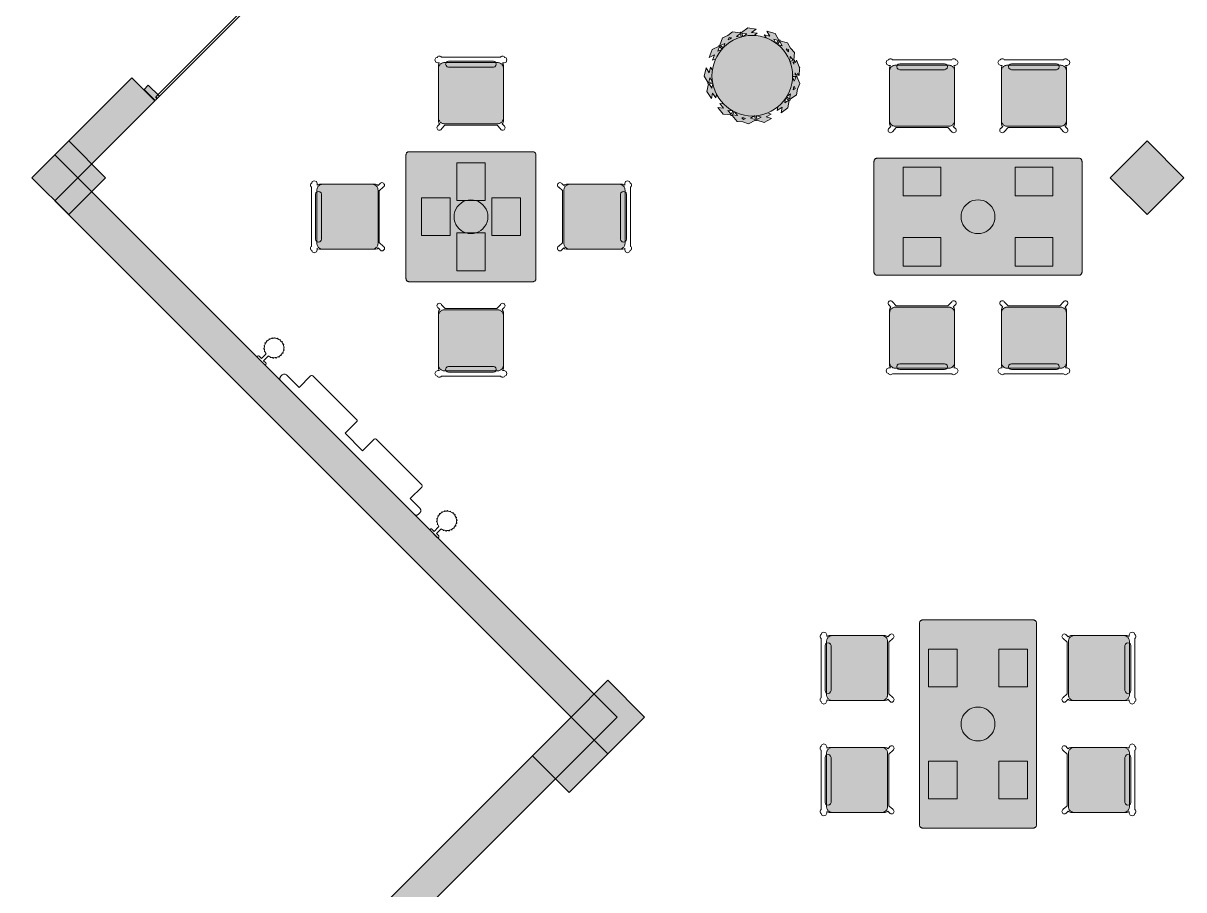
# Model space of a CAD drawing. Extents: x 2172.2 to 2210.6, y 415.3 to 458.1.
# Drawn here: x 2172.39 to 2181.32, y 444.04 to 450.7 of the extents above; entities that cross this region are included whole.
import ezdxf

# ---------------------------------------------------------------- set-up
doc = ezdxf.new("R2010")
doc.units = 0
for name, color, linetype, lineweight in [('AYAA_BR_CHAIRS', 7, 'CONTINUOUS', 18), ('AYAA_BR_COLUMNS', 8, 'CONTINUOUS', 30), ('AYAA_BR_FINE_DETAIL', 8, 'CONTINUOUS', 9), ('AYAA_BR_GLAZING', 4, 'CONTINUOUS', 13), ('AYAA_BR_PLANTS', 94, 'CONTINUOUS', 18), ('AYAA_BR_TABLES', 7, 'CONTINUOUS', 18), ('AYAA_BR_WALL_DECOR', 32, 'CONTINUOUS', 13), ('AYAA_BR_WALL_LIGHTS', 32, 'CONTINUOUS', 13), ('AYAA_BR_WALLS', 7, 'CONTINUOUS', 30)]:
    doc.layers.add(name, color=color, linetype=linetype, lineweight=lineweight)

# ---------------------------------------------------------------- blocks, each defined once
blk = doc.blocks.new('AYAA_BR_ARCHITECTURE')
at = {"layer": 'AYAA_BR_COLUMNS', "true_color": 0xc2b092}
for points in [[(-17.257515, 15.798936), (-16.974674, 15.516096), (-17.257515, 15.233257), (-17.540321, 15.51613)], [(-8.68074, 15.516096), (-8.96358, 15.233257), (-9.246388, 15.51613), (-8.96358, 15.798936)], [(-13.110547, 11.08629), (-13.393355, 11.369164), (-13.110547, 11.651969), (-12.827707, 11.369129)], [(-13.020992, 11.175842), (-13.407532, 10.789306), (-13.69034, 11.07218), (-13.393366, 11.369152), (-13.110547, 11.08629)]]:
    blk.add_hatch(color=256, dxfattribs=at).paths.add_polyline_path(points)
at = {"layer": 'AYAA_BR_WALLS', "true_color": 0xe4e1d8}
for points in [[(-17.186804, 15.516096), (-17.363581, 15.692873), (-16.771379, 16.285074), (-16.594603, 16.108297)], [(-16.678041, 16.194565), (-16.645514, 16.227093), (-16.560661, 16.142239), (-16.593187, 16.109713)], [(-17.430969, 6.977996), (-17.607746, 7.154773), (-13.39339, 11.369129), (-17.363581, 15.33932), (-17.186804, 15.516096), (-13.039837, 11.369129)]]:
    blk.add_hatch(color=256, dxfattribs=at).paths.add_polyline_path(points)
at = {"layer": 'AYAA_BR_COLUMNS', "linetype": 'CONTINUOUS', "lineweight": -2}
for points in [[(-17.257515, 15.798936), (-16.974674, 15.516096), (-17.257515, 15.233257), (-17.540321, 15.51613)], [(-8.68074, 15.516096), (-8.96358, 15.233257), (-9.246388, 15.51613), (-8.96358, 15.798936)], [(-13.110547, 11.08629), (-13.393355, 11.369164), (-13.110547, 11.651969), (-12.827707, 11.369129)], [(-13.020992, 11.175842), (-13.407532, 10.789306), (-13.69034, 11.07218), (-13.393366, 11.369152), (-13.110547, 11.08629)]]:
    blk.add_lwpolyline(points, close=True, dxfattribs=at)
at = {"layer": 'AYAA_BR_GLAZING', "linetype": 'CONTINUOUS', "lineweight": -2}
blk.add_lwpolyline([(-13.837099, 18.887014), (-13.826492, 18.876408), (-16.576925, 16.125977), (-16.58753, 16.136581)], close=True, dxfattribs=at)
at = {"layer": 'AYAA_BR_WALLS', "linetype": 'CONTINUOUS', "lineweight": -2}
for points in [[(-17.186804, 15.516096), (-17.363581, 15.692873), (-16.771379, 16.285074), (-16.594603, 16.108297)], [(-16.678041, 16.194565), (-16.645514, 16.227093), (-16.560661, 16.142239), (-16.593187, 16.109713)], [(-17.430969, 6.977996), (-17.607746, 7.154773), (-13.39339, 11.369129), (-17.363581, 15.33932), (-17.186804, 15.516096), (-13.039837, 11.369129)]]:
    blk.add_lwpolyline(points, close=True, dxfattribs=at)
blk = doc.blocks.new('AYAA_BR_TABLE_SQUARE')
at = {"true_color": 0xefe8d6}
blk.add_hatch(color=256, dxfattribs=at).paths.add_polyline_path([(-0.5, -0.475), (-0.5, 0.475), (-0.499786, 0.478263), (-0.499148, 0.48147), (-0.498097, 0.484567), (-0.496651, 0.4875), (-0.494834, 0.490219), (-0.492678, 0.492678), (-0.490219, 0.494834), (-0.4875, 0.496651), (-0.484567, 0.498097), (-0.48147, 0.499148), (-0.478263, 0.499786), (-0.475, 0.5), (0.475, 0.5), (0.478263, 0.499786), (0.48147, 0.499148), (0.484567, 0.498097), (0.4875, 0.496651), (0.490219, 0.494834), (0.492678, 0.492678), (0.494834, 0.490219), (0.496651, 0.4875), (0.498097, 0.484567), (0.499148, 0.48147), (0.499786, 0.478263), (0.5, 0.475), (0.5, -0.475), (0.499786, -0.478263), (0.499148, -0.48147), (0.498097, -0.484567), (0.496651, -0.4875), (0.494834, -0.490219), (0.492678, -0.492678), (0.490219, -0.494834), (0.4875, -0.496651), (0.484567, -0.498097), (0.48147, -0.499148), (0.478263, -0.499786), (0.475, -0.5), (-0.475, -0.5), (-0.478263, -0.499786), (-0.48147, -0.499148), (-0.484567, -0.498097), (-0.4875, -0.496651), (-0.490219, -0.494834), (-0.492678, -0.492678), (-0.494834, -0.490219), (-0.496651, -0.4875), (-0.498097, -0.484567), (-0.499148, -0.48147), (-0.499786, -0.478263)])
at = {"color": 0, "linetype": 'CONTINUOUS', "lineweight": -2}
blk.add_lwpolyline([(-0.5, -0.475), (-0.5, 0.475), (-0.499786, 0.478263), (-0.499148, 0.48147), (-0.498097, 0.484567), (-0.496651, 0.4875), (-0.494834, 0.490219), (-0.492678, 0.492678), (-0.490219, 0.494834), (-0.4875, 0.496651), (-0.484567, 0.498097), (-0.48147, 0.499148), (-0.478263, 0.499786), (-0.475, 0.5), (0.475, 0.5), (0.478263, 0.499786), (0.48147, 0.499148), (0.484567, 0.498097), (0.4875, 0.496651), (0.490219, 0.494834), (0.492678, 0.492678), (0.494834, 0.490219), (0.496651, 0.4875), (0.498097, 0.484567), (0.499148, 0.48147), (0.499786, 0.478263), (0.5, 0.475), (0.5, -0.475), (0.499786, -0.478263), (0.499148, -0.48147), (0.498097, -0.484567), (0.496651, -0.4875), (0.494834, -0.490219), (0.492678, -0.492678), (0.490219, -0.494834), (0.4875, -0.496651), (0.484567, -0.498097), (0.48147, -0.499148), (0.478263, -0.499786), (0.475, -0.5), (-0.475, -0.5), (-0.478263, -0.499786), (-0.48147, -0.499148), (-0.484567, -0.498097), (-0.4875, -0.496651), (-0.490219, -0.494834), (-0.492678, -0.492678), (-0.494834, -0.490219), (-0.496651, -0.4875), (-0.498097, -0.484567), (-0.499148, -0.48147), (-0.499786, -0.478263)], close=True, dxfattribs=at)
at = {"layer": 'AYAA_BR_FINE_DETAIL', "linetype": 'CONTINUOUS', "lineweight": -2}
for points in [[(-0.144733, 0.378999), (-0.143999, 0.379733), (-0.143, 0.38), (0.143, 0.38), (0.143999, 0.379733), (0.144733, 0.378999), (0.145, 0.378), (0.145, 0.162), (0.144733, 0.161001), (0.143999, 0.160267), (0.143, 0.16), (-0.143, 0.16), (-0.143999, 0.160267), (-0.144733, 0.161001), (-0.145, 0.162), (-0.145, 0.378)], [(-0.127, 0.11), (-0.126001, 0.109733), (-0.125267, 0.108999), (-0.125, 0.108), (-0.125, -0.108), (-0.125267, -0.108999), (-0.126001, -0.109733), (-0.127, -0.11), (-0.413, -0.11), (-0.413999, -0.109733), (-0.414733, -0.108999), (-0.415, -0.108), (-0.415, 0.108), (-0.414733, 0.108999), (-0.413999, 0.109733), (-0.413, 0.11)], [(-0.123637, 0.040172), (-0.115831, 0.059019), (-0.105172, 0.076412), (-0.091924, 0.091924), (-0.076412, 0.105172), (-0.059019, 0.115831), (-0.040172, 0.123637), (-0.020336, 0.128399), (0, 0.13), (0.020336, 0.128399), (0.040172, 0.123637), (0.059019, 0.115831), (0.076412, 0.105172), (0.091924, 0.091924), (0.105172, 0.076412), (0.115831, 0.059019), (0.123637, 0.040172), (0.128399, 0.020336), (0.13, 0), (0.128399, -0.020336), (0.123637, -0.040172), (0.115831, -0.059019), (0.105172, -0.076412), (0.091924, -0.091924), (0.076412, -0.105172), (0.059019, -0.115831), (0.040172, -0.123637), (0.020336, -0.128399), (0, -0.13), (-0.020336, -0.128399), (-0.040172, -0.123637), (-0.059019, -0.115831), (-0.076412, -0.105172), (-0.091924, -0.091924), (-0.105172, -0.076412), (-0.115831, -0.059019), (-0.123637, -0.040172), (-0.128399, -0.020336), (-0.13, 0), (-0.128399, 0.020336)], [(0.127, 0.11), (0.413, 0.11), (0.413999, 0.109733), (0.414733, 0.108999), (0.415, 0.108), (0.415, -0.108), (0.414733, -0.108999), (0.413999, -0.109733), (0.413, -0.11), (0.127, -0.11), (0.126001, -0.109733), (0.125267, -0.108999), (0.125, -0.108), (0.125, 0.108), (0.125267, 0.108999), (0.126001, 0.109733)], [(-0.143999, -0.160267), (-0.143, -0.16), (0.143, -0.16), (0.143999, -0.160267), (0.144733, -0.161001), (0.145, -0.162), (0.145, -0.378), (0.144733, -0.378999), (0.143999, -0.379733), (0.143, -0.38), (-0.143, -0.38), (-0.143999, -0.379733), (-0.144733, -0.378999), (-0.145, -0.378), (-0.145, -0.162), (-0.144733, -0.161001)]]:
    blk.add_lwpolyline(points, close=True, dxfattribs=at)
blk = doc.blocks.new('AYAA_BR_CHAIR_OLIVE')
at = {"true_color": 0xd7dec3}
blk.add_hatch(color=256, dxfattribs=at).paths.add_polyline_path([(-0.247475, -0.204863), (-0.248872, -0.200013), (-0.249717, -0.195038), (-0.25, -0.19), (-0.25, 0.19), (-0.249717, 0.195038), (-0.248872, 0.200013), (-0.247475, 0.204863), (-0.245544, 0.209525), (-0.243103, 0.213941), (-0.240182, 0.218057), (-0.23682, 0.22182), (-0.233057, 0.225182), (-0.228941, 0.228103), (-0.224525, 0.230544), (-0.219863, 0.232475), (-0.215013, 0.233872), (-0.210038, 0.234717), (-0.205, 0.235), (0.205, 0.235), (0.210038, 0.234717), (0.215013, 0.233872), (0.219863, 0.232475), (0.224525, 0.230544), (0.228941, 0.228103), (0.233057, 0.225182), (0.23682, 0.22182), (0.240182, 0.218057), (0.243103, 0.213941), (0.245544, 0.209525), (0.247475, 0.204863), (0.248872, 0.200013), (0.249717, 0.195038), (0.25, 0.19), (0.25, -0.19), (0.249717, -0.195038), (0.248872, -0.200013), (0.247475, -0.204863), (0.245544, -0.209525), (0.243103, -0.213941), (0.240182, -0.218057), (0.23682, -0.22182), (0.233057, -0.225182), (0.228941, -0.228103), (0.224525, -0.230544), (0.219863, -0.232475), (0.215013, -0.233872), (0.210038, -0.234717), (0.205, -0.235), (-0.205, -0.235), (-0.210038, -0.234717), (-0.215013, -0.233872), (-0.219863, -0.232475), (-0.224525, -0.230544), (-0.228941, -0.228103), (-0.233057, -0.225182), (-0.23682, -0.22182), (-0.240182, -0.218057), (-0.243103, -0.213941), (-0.245544, -0.209525)])
at = {"color": 0, "linetype": 'CONTINUOUS', "lineweight": -2}
for points in [[(-0.255, -0.233), (-0.242972, -0.233), (-0.245992, -0.22998), (-0.25, -0.215), (-0.25, 0.215), (-0.245992, 0.22998), (-0.240149, 0.235823), (-0.252556, 0.249383), (-0.254118, 0.250179), (-0.258321, 0.254382), (-0.26102, 0.259679), (-0.26195, 0.26555), (-0.26102, 0.271421), (-0.258321, 0.276718), (-0.254118, 0.280921), (-0.248821, 0.28362), (-0.24295, 0.28455), (-0.237079, 0.28362), (-0.231782, 0.280921), (-0.227579, 0.276718), (-0.22608, 0.273776), (-0.20172, 0.24715), (-0.200943, 0.245), (0.200943, 0.245), (0.20172, 0.24715), (0.22608, 0.273776), (0.227579, 0.276718), (0.231782, 0.280921), (0.237079, 0.28362), (0.24295, 0.28455), (0.248821, 0.28362), (0.254118, 0.280921), (0.258321, 0.276718), (0.26102, 0.271421), (0.26195, 0.26555), (0.26102, 0.259679), (0.258321, 0.254382), (0.254118, 0.250179), (0.252556, 0.249383), (0.240149, 0.235823), (0.245992, 0.22998), (0.25, 0.215), (0.25, -0.215), (0.245992, -0.22998), (0.242972, -0.233), (0.255, -0.233), (0.270556, -0.239444), (0.277, -0.255), (0.270556, -0.270556), (0.259027, -0.275332), (0.258321, -0.276718), (0.254118, -0.280921), (0.248821, -0.28362), (0.24295, -0.28455), (0.237079, -0.28362), (0.231782, -0.280921), (0.227861, -0.277), (-0.227861, -0.277), (-0.231782, -0.280921), (-0.237079, -0.28362), (-0.24295, -0.28455), (-0.248821, -0.28362), (-0.254118, -0.280921), (-0.258321, -0.276718), (-0.259027, -0.275332), (-0.270556, -0.270556), (-0.277, -0.255), (-0.270556, -0.239444)], [(-0.247475, -0.204863), (-0.248872, -0.200013), (-0.249717, -0.195038), (-0.25, -0.19), (-0.25, 0.19), (-0.249717, 0.195038), (-0.248872, 0.200013), (-0.247475, 0.204863), (-0.245544, 0.209525), (-0.243103, 0.213941), (-0.240182, 0.218057), (-0.23682, 0.22182), (-0.233057, 0.225182), (-0.228941, 0.228103), (-0.224525, 0.230544), (-0.219863, 0.232475), (-0.215013, 0.233872), (-0.210038, 0.234717), (-0.205, 0.235), (0.205, 0.235), (0.210038, 0.234717), (0.215013, 0.233872), (0.219863, 0.232475), (0.224525, 0.230544), (0.228941, 0.228103), (0.233057, 0.225182), (0.23682, 0.22182), (0.240182, 0.218057), (0.243103, 0.213941), (0.245544, 0.209525), (0.247475, 0.204863), (0.248872, 0.200013), (0.249717, 0.195038), (0.25, 0.19), (0.25, -0.19), (0.249717, -0.195038), (0.248872, -0.200013), (0.247475, -0.204863), (0.245544, -0.209525), (0.243103, -0.213941), (0.240182, -0.218057), (0.23682, -0.22182), (0.233057, -0.225182), (0.228941, -0.228103), (0.224525, -0.230544), (0.219863, -0.232475), (0.215013, -0.233872), (0.210038, -0.234717), (0.205, -0.235), (-0.205, -0.235), (-0.210038, -0.234717), (-0.215013, -0.233872), (-0.219863, -0.232475), (-0.224525, -0.230544), (-0.228941, -0.228103), (-0.233057, -0.225182), (-0.23682, -0.22182), (-0.240182, -0.218057), (-0.243103, -0.213941), (-0.245544, -0.209525)], [(-0.183735, -0.203506), (-0.1725, -0.2005), (0.1725, -0.2005), (0.183735, -0.203506), (0.191994, -0.211765), (0.195, -0.223), (0.191994, -0.234235), (0.183735, -0.242494), (0.1725, -0.2455), (-0.1725, -0.2455), (-0.183735, -0.242494), (-0.191994, -0.234235), (-0.195, -0.223), (-0.191994, -0.211765)]]:
    blk.add_lwpolyline(points, close=True, dxfattribs=at)
blk = doc.blocks.new('AYAA_BR_TABLE_FOUR_RECT')
at = {"true_color": 0xefe8d6}
blk.add_hatch(color=256, dxfattribs=at).paths.add_polyline_path([(-0.794834, -0.440219), (-0.796651, -0.4375), (-0.798097, -0.434567), (-0.799148, -0.43147), (-0.799786, -0.428263), (-0.8, -0.425), (-0.8, 0.425), (-0.799786, 0.428263), (-0.799148, 0.43147), (-0.798097, 0.434567), (-0.796651, 0.4375), (-0.794834, 0.440219), (-0.792678, 0.442678), (-0.790219, 0.444834), (-0.7875, 0.446651), (-0.784567, 0.448097), (-0.78147, 0.449148), (-0.778263, 0.449786), (-0.775, 0.45), (0.775, 0.45), (0.778263, 0.449786), (0.78147, 0.449148), (0.784567, 0.448097), (0.7875, 0.446651), (0.790219, 0.444834), (0.792678, 0.442678), (0.794834, 0.440219), (0.796651, 0.4375), (0.798097, 0.434567), (0.799148, 0.43147), (0.799786, 0.428263), (0.8, 0.425), (0.8, -0.425), (0.799786, -0.428263), (0.799148, -0.43147), (0.798097, -0.434567), (0.796651, -0.4375), (0.794834, -0.440219), (0.792678, -0.442678), (0.790219, -0.444834), (0.7875, -0.446651), (0.784567, -0.448097), (0.78147, -0.449148), (0.778263, -0.449786), (0.775, -0.45), (-0.775, -0.45), (-0.778263, -0.449786), (-0.78147, -0.449148), (-0.784567, -0.448097), (-0.7875, -0.446651), (-0.790219, -0.444834), (-0.792678, -0.442678)])
at = {"color": 0, "linetype": 'CONTINUOUS', "lineweight": -2}
blk.add_lwpolyline([(-0.8, -0.425), (-0.8, 0.425), (-0.799786, 0.428263), (-0.799148, 0.43147), (-0.798097, 0.434567), (-0.796651, 0.4375), (-0.794834, 0.440219), (-0.792678, 0.442678), (-0.790219, 0.444834), (-0.7875, 0.446651), (-0.784567, 0.448097), (-0.78147, 0.449148), (-0.778263, 0.449786), (-0.775, 0.45), (0.775, 0.45), (0.778263, 0.449786), (0.78147, 0.449148), (0.784567, 0.448097), (0.7875, 0.446651), (0.790219, 0.444834), (0.792678, 0.442678), (0.794834, 0.440219), (0.796651, 0.4375), (0.798097, 0.434567), (0.799148, 0.43147), (0.799786, 0.428263), (0.8, 0.425), (0.8, -0.425), (0.799786, -0.428263), (0.799148, -0.43147), (0.798097, -0.434567), (0.796651, -0.4375), (0.794834, -0.440219), (0.792678, -0.442678), (0.790219, -0.444834), (0.7875, -0.446651), (0.784567, -0.448097), (0.78147, -0.449148), (0.778263, -0.449786), (0.775, -0.45), (-0.775, -0.45), (-0.778263, -0.449786), (-0.78147, -0.449148), (-0.784567, -0.448097), (-0.7875, -0.446651), (-0.790219, -0.444834), (-0.792678, -0.442678), (-0.794834, -0.440219), (-0.796651, -0.4375), (-0.798097, -0.434567), (-0.799148, -0.43147), (-0.799786, -0.428263)], close=True, dxfattribs=at)
at = {"layer": 'AYAA_BR_FINE_DETAIL', "linetype": 'CONTINUOUS', "lineweight": -2}
for points in [[(-0.575, 0.378), (-0.574733, 0.378999), (-0.573999, 0.379733), (-0.573, 0.38), (-0.287, 0.38), (-0.286001, 0.379733), (-0.285267, 0.378999), (-0.285, 0.378), (-0.285, 0.162), (-0.285267, 0.161001), (-0.286001, 0.160267), (-0.287, 0.16), (-0.573, 0.16), (-0.573999, 0.160267), (-0.574733, 0.161001), (-0.575, 0.162)], [(0.285267, 0.378999), (0.286001, 0.379733), (0.287, 0.38), (0.573, 0.38), (0.573999, 0.379733), (0.574733, 0.378999), (0.575, 0.378), (0.575, 0.162), (0.574733, 0.161001), (0.573999, 0.160267), (0.573, 0.16), (0.287, 0.16), (0.286001, 0.160267), (0.285267, 0.161001), (0.285, 0.162), (0.285, 0.378)], [(-0.123637, 0.040172), (-0.115831, 0.059019), (-0.105172, 0.076412), (-0.091924, 0.091924), (-0.076412, 0.105172), (-0.059019, 0.115831), (-0.040172, 0.123637), (-0.020336, 0.128399), (0, 0.13), (0.020336, 0.128399), (0.040172, 0.123637), (0.059019, 0.115831), (0.076412, 0.105172), (0.091924, 0.091924), (0.105172, 0.076412), (0.115831, 0.059019), (0.123637, 0.040172), (0.128399, 0.020336), (0.13, 0), (0.128399, -0.020336), (0.123637, -0.040172), (0.115831, -0.059019), (0.105172, -0.076412), (0.091924, -0.091924), (0.076412, -0.105172), (0.059019, -0.115831), (0.040172, -0.123637), (0.020336, -0.128399), (0, -0.13), (-0.020336, -0.128399), (-0.040172, -0.123637), (-0.059019, -0.115831), (-0.076412, -0.105172), (-0.091924, -0.091924), (-0.105172, -0.076412), (-0.115831, -0.059019), (-0.123637, -0.040172), (-0.128399, -0.020336), (-0.13, 0), (-0.128399, 0.020336)], [(-0.573, -0.16), (-0.287, -0.16), (-0.286001, -0.160267), (-0.285267, -0.161001), (-0.285, -0.162), (-0.285, -0.378), (-0.285267, -0.378999), (-0.286001, -0.379733), (-0.287, -0.38), (-0.573, -0.38), (-0.573999, -0.379733), (-0.574733, -0.378999), (-0.575, -0.378), (-0.575, -0.162), (-0.574733, -0.161001), (-0.573999, -0.160267)], [(0.287, -0.16), (0.573, -0.16), (0.573999, -0.160267), (0.574733, -0.161001), (0.575, -0.162), (0.575, -0.378), (0.574733, -0.378999), (0.573999, -0.379733), (0.573, -0.38), (0.287, -0.38), (0.286001, -0.379733), (0.285267, -0.378999), (0.285, -0.378), (0.285, -0.162), (0.285267, -0.161001), (0.286001, -0.160267)]]:
    blk.add_lwpolyline(points, close=True, dxfattribs=at)
blk = doc.blocks.new('AYAA_BR_CHAIR_IVORY')
at = {"true_color": 0xeee6d3}
blk.add_hatch(color=256, dxfattribs=at).paths.add_polyline_path([(-0.247475, -0.204863), (-0.248872, -0.200013), (-0.249717, -0.195038), (-0.25, -0.19), (-0.25, 0.19), (-0.249717, 0.195038), (-0.248872, 0.200013), (-0.247475, 0.204863), (-0.245544, 0.209525), (-0.243103, 0.213941), (-0.240182, 0.218057), (-0.23682, 0.22182), (-0.233057, 0.225182), (-0.228941, 0.228103), (-0.224525, 0.230544), (-0.219863, 0.232475), (-0.215013, 0.233872), (-0.210038, 0.234717), (-0.205, 0.235), (0.205, 0.235), (0.210038, 0.234717), (0.215013, 0.233872), (0.219863, 0.232475), (0.224525, 0.230544), (0.228941, 0.228103), (0.233057, 0.225182), (0.23682, 0.22182), (0.240182, 0.218057), (0.243103, 0.213941), (0.245544, 0.209525), (0.247475, 0.204863), (0.248872, 0.200013), (0.249717, 0.195038), (0.25, 0.19), (0.25, -0.19), (0.249717, -0.195038), (0.248872, -0.200013), (0.247475, -0.204863), (0.245544, -0.209525), (0.243103, -0.213941), (0.240182, -0.218057), (0.23682, -0.22182), (0.233057, -0.225182), (0.228941, -0.228103), (0.224525, -0.230544), (0.219863, -0.232475), (0.215013, -0.233872), (0.210038, -0.234717), (0.205, -0.235), (-0.205, -0.235), (-0.210038, -0.234717), (-0.215013, -0.233872), (-0.219863, -0.232475), (-0.224525, -0.230544), (-0.228941, -0.228103), (-0.233057, -0.225182), (-0.23682, -0.22182), (-0.240182, -0.218057), (-0.243103, -0.213941), (-0.245544, -0.209525)])
at = {"color": 0, "linetype": 'CONTINUOUS', "lineweight": -2}
for points in [[(-0.255, -0.233), (-0.242972, -0.233), (-0.245992, -0.22998), (-0.25, -0.215), (-0.25, 0.215), (-0.245992, 0.22998), (-0.240149, 0.235823), (-0.252556, 0.249383), (-0.254118, 0.250179), (-0.258321, 0.254382), (-0.26102, 0.259679), (-0.26195, 0.26555), (-0.26102, 0.271421), (-0.258321, 0.276718), (-0.254118, 0.280921), (-0.248821, 0.28362), (-0.24295, 0.28455), (-0.237079, 0.28362), (-0.231782, 0.280921), (-0.227579, 0.276718), (-0.22608, 0.273776), (-0.20172, 0.24715), (-0.200943, 0.245), (0.200943, 0.245), (0.20172, 0.24715), (0.22608, 0.273776), (0.227579, 0.276718), (0.231782, 0.280921), (0.237079, 0.28362), (0.24295, 0.28455), (0.248821, 0.28362), (0.254118, 0.280921), (0.258321, 0.276718), (0.26102, 0.271421), (0.26195, 0.26555), (0.26102, 0.259679), (0.258321, 0.254382), (0.254118, 0.250179), (0.252556, 0.249383), (0.240149, 0.235823), (0.245992, 0.22998), (0.25, 0.215), (0.25, -0.215), (0.245992, -0.22998), (0.242972, -0.233), (0.255, -0.233), (0.270556, -0.239444), (0.277, -0.255), (0.270556, -0.270556), (0.259027, -0.275332), (0.258321, -0.276718), (0.254118, -0.280921), (0.248821, -0.28362), (0.24295, -0.28455), (0.237079, -0.28362), (0.231782, -0.280921), (0.227861, -0.277), (-0.227861, -0.277), (-0.231782, -0.280921), (-0.237079, -0.28362), (-0.24295, -0.28455), (-0.248821, -0.28362), (-0.254118, -0.280921), (-0.258321, -0.276718), (-0.259027, -0.275332), (-0.270556, -0.270556), (-0.277, -0.255), (-0.270556, -0.239444)], [(-0.247475, -0.204863), (-0.248872, -0.200013), (-0.249717, -0.195038), (-0.25, -0.19), (-0.25, 0.19), (-0.249717, 0.195038), (-0.248872, 0.200013), (-0.247475, 0.204863), (-0.245544, 0.209525), (-0.243103, 0.213941), (-0.240182, 0.218057), (-0.23682, 0.22182), (-0.233057, 0.225182), (-0.228941, 0.228103), (-0.224525, 0.230544), (-0.219863, 0.232475), (-0.215013, 0.233872), (-0.210038, 0.234717), (-0.205, 0.235), (0.205, 0.235), (0.210038, 0.234717), (0.215013, 0.233872), (0.219863, 0.232475), (0.224525, 0.230544), (0.228941, 0.228103), (0.233057, 0.225182), (0.23682, 0.22182), (0.240182, 0.218057), (0.243103, 0.213941), (0.245544, 0.209525), (0.247475, 0.204863), (0.248872, 0.200013), (0.249717, 0.195038), (0.25, 0.19), (0.25, -0.19), (0.249717, -0.195038), (0.248872, -0.200013), (0.247475, -0.204863), (0.245544, -0.209525), (0.243103, -0.213941), (0.240182, -0.218057), (0.23682, -0.22182), (0.233057, -0.225182), (0.228941, -0.228103), (0.224525, -0.230544), (0.219863, -0.232475), (0.215013, -0.233872), (0.210038, -0.234717), (0.205, -0.235), (-0.205, -0.235), (-0.210038, -0.234717), (-0.215013, -0.233872), (-0.219863, -0.232475), (-0.224525, -0.230544), (-0.228941, -0.228103), (-0.233057, -0.225182), (-0.23682, -0.22182), (-0.240182, -0.218057), (-0.243103, -0.213941), (-0.245544, -0.209525)], [(-0.183735, -0.203506), (-0.1725, -0.2005), (0.1725, -0.2005), (0.183735, -0.203506), (0.191994, -0.211765), (0.195, -0.223), (0.191994, -0.234235), (0.183735, -0.242494), (0.1725, -0.2455), (-0.1725, -0.2455), (-0.183735, -0.242494), (-0.191994, -0.234235), (-0.195, -0.223), (-0.191994, -0.211765)]]:
    blk.add_lwpolyline(points, close=True, dxfattribs=at)
blk = doc.blocks.new('AYAA_BR_PLANTER')
at = {"true_color": 0xccdab5}
h = blk.add_hatch(color=256, dxfattribs=at)
h.paths.add_polyline_path([(-0.314582, -0.176177), (-0.34944, -0.121314), (-0.336246, -0.063287), (-0.338237, -0.062792), (-0.340588, -0.058893), (-0.339683, -0.054431), (-0.337973, -0.053296), (-0.369886, -0.003068), (-0.355475, 0.060314), (-0.331772, 0.023007), (-0.321972, 0.066107), (-0.30676, 0.042164), (-0.304043, 0.060478), (-0.296652, 0.089988), (-0.286403, 0.118632), (-0.280823, 0.13043), (-0.30658, 0.118511), (-0.291515, 0.160064), (-0.331628, 0.141502), (-0.309474, 0.20261), (-0.255468, 0.227602), (-0.256292, 0.22948), (-0.254641, 0.233723), (-0.250554, 0.235732), (-0.248612, 0.235071), (-0.22833, 0.291016), (-0.18698, 0.310151), (-0.150749, 0.337787), (-0.091788, 0.329601), (-0.091462, 0.331547), (-0.087769, 0.334189), (-0.083255, 0.333702), (-0.082014, 0.332167), (-0.034685, 0.368269), (0.029698, 0.35933), (-0.005446, 0.332524), (0.038334, 0.326445), (0.015759, 0.309226), (0.030385, 0.308507), (0.060478, 0.304043), (0.089988, 0.296652), (0.105943, 0.290943), (0.091863, 0.31559), (0.134551, 0.304134), (0.112627, 0.342513), (0.175406, 0.325665), (0.204933, 0.273978), (0.206673, 0.274908), (0.21102, 0.273598), (0.213392, 0.269726), (0.212934, 0.267806), (0.270427, 0.252378), (0.293029, 0.212813), (0.32366, 0.17908), (0.320546, 0.119665), (0.322646, 0.119524), (0.325649, 0.11609), (0.325495, 0.111531), (0.323958, 0.110094), (0.332125, 0.1011), (0.34, 0.12), (0.361231, 0.069046), (0.363954, 0.066047), (0.363789, 0.062905), (0.365, 0.06), (0.363441, 0.056259), (0.360553, 0.001136), (0.346789, 0.016294), (0.342105, 0.005053), (0.343905, 0.004243), (0.345522, 0), (0.343905, -0.004243), (0.342105, -0.005053), (0.365, -0.06), (0.347475, -0.102059), (0.339471, -0.146917), (0.290523, -0.180738), (0.291693, -0.182487), (0.290809, -0.186962), (0.287104, -0.189624), (0.285028, -0.189285), (0.274576, -0.247856), (0.2211, -0.284806), (0.228864, -0.241294), (0.192501, -0.26642), (0.1974, -0.238964), (0.196662, -0.239633), (0.172227, -0.257756), (0.146133, -0.273396), (0.119186, -0.286141), (0.145726, -0.294619), (0.106529, -0.315045), (0.148633, -0.328494), (0.09099, -0.358533), (0.034315, -0.34043), (0.033645, -0.342424), (0.029562, -0.344457), (0.025191, -0.34315), (0.024191, -0.341299), (-0.02857, -0.368794), (-0.071975, -0.354929), (-0.117352, -0.35079), (-0.155242, -0.304904), (-0.15685, -0.306178), (-0.161374, -0.305659), (-0.164354, -0.302216), (-0.164209, -0.30017), (-0.223471, -0.294764), (-0.264858, -0.244643), (-0.220841, -0.248658), (-0.248984, -0.214576), (-0.22109, -0.217121), (-0.239633, -0.196662), (-0.257756, -0.172227), (-0.273396, -0.146133), (-0.274861, -0.143036), (-0.281079, -0.170384), (-0.304783, -0.133077)])
h.paths.add_polyline_path([(0.32938, 0.006), (0.3375, 0.006), (0.330287, 0.023311)], flags=0)
h.paths.add_polyline_path([(0.32464, -0.006), (0.309705, -0.006), (0.309578, -0.008587), (0.323, -0.0408), (0.3375, -0.006), (0.328751, -0.006), (0.328527, -0.010281)], flags=0)
h.paths.add_polyline_path([(0.33044, -0.097057), (0.323, -0.0792), (0.317182, -0.093164), (0.314525, -0.108055)], flags=0)
h.paths.add_polyline_path([(0.319918, 0.107677), (0.31227, 0.104951), (0.318937, 0.088952)], flags=0)
h.paths.add_polyline_path([(0.307649, 0.116043), (0.315889, 0.11898), (0.290546, 0.146891), (0.288725, 0.112142), (0.289628, 0.109619), (0.303776, 0.114662), (0.306, 0.12)], flags=0)
h.paths.add_polyline_path([(0.309578, 0.008587), (0.309705, 0.006), (0.313744, 0.006), (0.310149, 0.009959)], flags=0)
h.paths.add_polyline_path([(0.295485, 0.094765), (0.297542, 0.099701), (0.293671, 0.098321), (0.29459, 0.095751)], flags=0)
h.paths.add_polyline_path([(0.264914, -0.160285), (0.263661, -0.162376), (0.287137, -0.177468), (0.293759, -0.140353)], flags=0)
h.paths.add_polyline_path([(0.249631, -0.208993), (0.280647, -0.187562), (0.257445, -0.172646), (0.255695, -0.175005)], flags=0)
h.paths.add_polyline_path([(0.267482, 0.194261), (0.277651, 0.183062), (0.278664, 0.20238), (0.259979, 0.207395)], flags=0)
h.paths.add_polyline_path([(0.229573, 0.230846), (0.210872, 0.263581), (0.193952, 0.241643), (0.196566, 0.239704)], flags=0)
h.paths.add_polyline_path([(0.18234, 0.250255), (0.184312, 0.248793), (0.20137, 0.27091), (0.164959, 0.280681)], flags=0)
h.paths.add_polyline_path([(0.06827, -0.318328), (0.035259, -0.307784), (0.032472, -0.308197), (0.034836, -0.335751)], flags=0)
h.paths.add_polyline_path([(-0.013033, -0.325306), (0.02288, -0.336777), (0.020496, -0.308993), (0.018039, -0.309114)], flags=0)
h.paths.add_polyline_path([(-0.072835, 0.300948), (-0.070392, 0.30156), (-0.042586, 0.322769), (-0.079928, 0.327954)], flags=0)
h.paths.add_polyline_path([(-0.0657, -0.323987), (-0.080764, -0.322613), (-0.068447, -0.33753), (-0.051291, -0.328589)], flags=0)
h.paths.add_polyline_path([(-0.091535, 0.324905), (-0.12151, 0.302042), (-0.087386, 0.297304), (-0.084477, 0.298032)], flags=0)
h.paths.add_polyline_path([(-0.139269, -0.276642), (-0.152266, -0.301259), (-0.114722, -0.304684), (-0.136985, -0.277723)], flags=0)
h.paths.add_polyline_path([(-0.152218, -0.269749), (-0.186882, -0.266587), (-0.162878, -0.295657), (-0.149925, -0.271123)], flags=0)
h.paths.add_polyline_path([(-0.170679, 0.283112), (-0.15865, 0.292287), (-0.177811, 0.294948), (-0.184405, 0.276761)], flags=0)
h.paths.add_polyline_path([(-0.244585, 0.232638), (-0.224083, 0.213819), (-0.222168, 0.215932), (-0.210371, 0.24847)], flags=0)
h.paths.add_polyline_path([(-0.232141, 0.204928), (-0.252699, 0.223798), (-0.265549, 0.188355), (-0.23388, 0.20301)], flags=0)
h.paths.add_polyline_path([(-0.303717, -0.061779), (-0.304043, -0.060478), (-0.304306, -0.058708), (-0.331542, -0.063418), (-0.311325, -0.095238)], flags=0)
h.paths.add_polyline_path([(-0.306067, -0.046834), (-0.306424, -0.044428), (-0.325228, -0.014831), (-0.333587, -0.051593)], flags=0)
at = {"color": 0, "linetype": 'CONTINUOUS', "lineweight": -2}
for points in [[(-0.314582, -0.176177), (-0.34944, -0.121314), (-0.336246, -0.063287), (-0.338237, -0.062792), (-0.340588, -0.058893), (-0.339683, -0.054431), (-0.337973, -0.053296), (-0.369886, -0.003068), (-0.355475, 0.060314), (-0.331772, 0.023007), (-0.321972, 0.066107), (-0.30676, 0.042164), (-0.304043, 0.060478), (-0.296652, 0.089988), (-0.286403, 0.118632), (-0.280823, 0.13043), (-0.30658, 0.118511), (-0.291515, 0.160064), (-0.331628, 0.141502), (-0.309474, 0.20261), (-0.255468, 0.227602), (-0.256292, 0.22948), (-0.254641, 0.233723), (-0.250554, 0.235732), (-0.248612, 0.235071), (-0.22833, 0.291016), (-0.18698, 0.310151), (-0.150749, 0.337787), (-0.091788, 0.329601), (-0.091462, 0.331547), (-0.087769, 0.334189), (-0.083255, 0.333702), (-0.082014, 0.332167), (-0.034685, 0.368269), (0.029698, 0.35933), (-0.005446, 0.332524), (0.038334, 0.326445), (0.015759, 0.309226), (0.030385, 0.308507), (0.060478, 0.304043), (0.089988, 0.296652), (0.105943, 0.290943), (0.091863, 0.31559), (0.134551, 0.304134), (0.112627, 0.342513), (0.175406, 0.325665), (0.204933, 0.273978), (0.206673, 0.274908), (0.21102, 0.273598), (0.213392, 0.269726), (0.212934, 0.267806), (0.270427, 0.252378), (0.293029, 0.212813), (0.32366, 0.17908), (0.320546, 0.119665), (0.322646, 0.119524), (0.325649, 0.11609), (0.325495, 0.111531), (0.323958, 0.110094), (0.332125, 0.1011), (0.34, 0.12), (0.361231, 0.069046), (0.363954, 0.066047), (0.363789, 0.062905), (0.365, 0.06), (0.363441, 0.056259), (0.360553, 0.001136), (0.346789, 0.016294), (0.342105, 0.005053), (0.343905, 0.004243), (0.345522, 0), (0.343905, -0.004243), (0.342105, -0.005053), (0.365, -0.06), (0.347475, -0.102059), (0.339471, -0.146917), (0.290523, -0.180738), (0.291693, -0.182487), (0.290809, -0.186962), (0.287104, -0.189624), (0.285028, -0.189285), (0.274576, -0.247856), (0.2211, -0.284806), (0.228864, -0.241294), (0.192501, -0.26642), (0.1974, -0.238964), (0.196662, -0.239633), (0.172227, -0.257756), (0.146133, -0.273396), (0.119186, -0.286141), (0.145726, -0.294619), (0.106529, -0.315045), (0.148633, -0.328494), (0.09099, -0.358533), (0.034315, -0.34043), (0.033645, -0.342424), (0.029562, -0.344457), (0.025191, -0.34315), (0.024191, -0.341299), (-0.02857, -0.368794), (-0.071975, -0.354929), (-0.117352, -0.35079), (-0.155242, -0.304904), (-0.15685, -0.306178), (-0.161374, -0.305659), (-0.164354, -0.302216), (-0.164209, -0.30017), (-0.223471, -0.294764), (-0.264858, -0.244643), (-0.220841, -0.248658), (-0.248984, -0.214576), (-0.22109, -0.217121), (-0.239633, -0.196662), (-0.257756, -0.172227), (-0.273396, -0.146133), (-0.274861, -0.143036), (-0.281079, -0.170384), (-0.304783, -0.133077)], [(-0.304043, 0.060478), (-0.296652, 0.089988), (-0.286403, 0.118632), (-0.273396, 0.146133), (-0.257756, 0.172227), (-0.239633, 0.196662), (-0.219203, 0.219203), (-0.196662, 0.239633), (-0.172227, 0.257756), (-0.146133, 0.273396), (-0.118632, 0.286403), (-0.089988, 0.296652), (-0.060478, 0.304043), (-0.030385, 0.308507), (0, 0.31), (0.030385, 0.308507), (0.060478, 0.304043), (0.089988, 0.296652), (0.118632, 0.286403), (0.146133, 0.273396), (0.172227, 0.257756), (0.196662, 0.239633), (0.219203, 0.219203), (0.239633, 0.196662), (0.257756, 0.172227), (0.273396, 0.146133), (0.286403, 0.118632), (0.296652, 0.089988), (0.304043, 0.060478), (0.308507, 0.030385), (0.31, 0), (0.308507, -0.030385), (0.304043, -0.060478), (0.296652, -0.089988), (0.286403, -0.118632), (0.273396, -0.146133), (0.257756, -0.172227), (0.239633, -0.196662), (0.219203, -0.219203), (0.196662, -0.239633), (0.172227, -0.257756), (0.146133, -0.273396), (0.118632, -0.286403), (0.089988, -0.296652), (0.060478, -0.304043), (0.030385, -0.308507), (0, -0.31), (-0.030385, -0.308507), (-0.060478, -0.304043), (-0.089988, -0.296652), (-0.118632, -0.286403), (-0.146133, -0.273396), (-0.172227, -0.257756), (-0.196662, -0.239633), (-0.219203, -0.219203), (-0.239633, -0.196662), (-0.257756, -0.172227), (-0.273396, -0.146133), (-0.286403, -0.118632), (-0.296652, -0.089988), (-0.304043, -0.060478), (-0.308507, -0.030385), (-0.31, 0), (-0.308507, 0.030385)], [(-0.170679, 0.283112), (-0.15865, 0.292287), (-0.177811, 0.294948), (-0.184405, 0.276761)], [(-0.091535, 0.324905), (-0.12151, 0.302042), (-0.087386, 0.297304), (-0.084477, 0.298032)], [(-0.072835, 0.300948), (-0.070392, 0.30156), (-0.042586, 0.322769), (-0.079928, 0.327954)], [(0.18234, 0.250255), (0.184312, 0.248793), (0.20137, 0.27091), (0.164959, 0.280681)], [(-0.232141, 0.204928), (-0.252699, 0.223798), (-0.265549, 0.188355), (-0.23388, 0.20301)], [(-0.244585, 0.232638), (-0.224083, 0.213819), (-0.222168, 0.215932), (-0.210371, 0.24847)], [(0.229573, 0.230846), (0.210872, 0.263581), (0.193952, 0.241643), (0.196566, 0.239704)], [(0.267482, 0.194261), (0.277651, 0.183062), (0.278664, 0.20238), (0.259979, 0.207395)], [(0.307649, 0.116043), (0.315889, 0.11898), (0.290546, 0.146891), (0.288725, 0.112142), (0.289628, 0.109619), (0.303776, 0.114662), (0.306, 0.12)], [(0.295485, 0.094765), (0.297542, 0.099701), (0.293671, 0.098321), (0.29459, 0.095751)], [(0.319918, 0.107677), (0.31227, 0.104951), (0.318937, 0.088952)], [(0.309578, 0.008587), (0.309705, 0.006), (0.313744, 0.006), (0.310149, 0.009959)], [(0.32938, 0.006), (0.3375, 0.006), (0.330287, 0.023311)], [(-0.306067, -0.046834), (-0.306424, -0.044428), (-0.325228, -0.014831), (-0.333587, -0.051593)], [(-0.303717, -0.061779), (-0.304043, -0.060478), (-0.304306, -0.058708), (-0.331542, -0.063418), (-0.311325, -0.095238)], [(0.32464, -0.006), (0.309705, -0.006), (0.309578, -0.008587), (0.323, -0.0408), (0.3375, -0.006), (0.328751, -0.006), (0.328527, -0.010281)], [(0.33044, -0.097057), (0.323, -0.0792), (0.317182, -0.093164), (0.314525, -0.108055)], [(0.249631, -0.208993), (0.280647, -0.187562), (0.257445, -0.172646), (0.255695, -0.175005)], [(0.264914, -0.160285), (0.263661, -0.162376), (0.287137, -0.177468), (0.293759, -0.140353)], [(-0.152218, -0.269749), (-0.186882, -0.266587), (-0.162878, -0.295657), (-0.149925, -0.271123)], [(-0.139269, -0.276642), (-0.152266, -0.301259), (-0.114722, -0.304684), (-0.136985, -0.277723)], [(-0.0657, -0.323987), (-0.080764, -0.322613), (-0.068447, -0.33753), (-0.051291, -0.328589)], [(-0.013033, -0.325306), (0.02288, -0.336777), (0.020496, -0.308993), (0.018039, -0.309114)], [(0.06827, -0.318328), (0.035259, -0.307784), (0.032472, -0.308197), (0.034836, -0.335751)]]:
    blk.add_lwpolyline(points, close=True, dxfattribs=at)
blk = doc.blocks.new('AYAA_BR_WALL_NICHE')
at = {"color": 0, "linetype": 'CONTINUOUS', "lineweight": -2}
blk.add_lwpolyline([(-0.725, -0.062), (-0.737484, -0.05866), (-0.74666, -0.049484), (-0.75, -0.037), (-0.75, -0.023), (-0.74666, -0.010516), (-0.737484, -0.00134), (-0.725, 0.002), (0.725, 0.002), (0.737484, -0.00134), (0.74666, -0.010516), (0.75, -0.023), (0.75, -0.037), (0.74666, -0.049484), (0.737484, -0.05866), (0.725, -0.062), (0.59, -0.062), (0.59, -0.188), (0.588397, -0.193992), (0.583992, -0.198397), (0.578, -0.2), (0.102, -0.2), (0.096008, -0.198397), (0.091603, -0.193992), (0.09, -0.188), (0.09, -0.062), (-0.1, -0.062), (-0.1, -0.188), (-0.101603, -0.193992), (-0.106008, -0.198397), (-0.112, -0.2), (-0.608, -0.2), (-0.613992, -0.198397), (-0.618397, -0.193992), (-0.62, -0.188), (-0.62, -0.062)], close=True, dxfattribs=at)
blk = doc.blocks.new('AYAA_BR_SCONCE')
at = {"color": 0, "linetype": 'CONTINUOUS', "lineweight": -2}
blk.add_lwpolyline([(-0.066057, -0.178967), (-0.064423, -0.178291), (-0.064952, -0.1775), (-0.069291, -0.168701), (-0.071015, -0.163622), (-0.072921, -0.164412), (-0.075043, -0.163533), (-0.075921, -0.161412), (-0.075043, -0.15929), (-0.072921, -0.158412), (-0.072618, -0.158538), (-0.074358, -0.149789), (-0.074835, -0.142517), (-0.076, -0.143), (-0.078121, -0.142121), (-0.079, -0.14), (-0.078121, -0.137879), (-0.076, -0.137), (-0.074835, -0.137483), (-0.074358, -0.130211), (-0.072618, -0.121462), (-0.072921, -0.121588), (-0.075043, -0.12071), (-0.075921, -0.118588), (-0.075043, -0.116467), (-0.072921, -0.115588), (-0.071015, -0.116378), (-0.069291, -0.111299), (-0.064952, -0.1025), (-0.064423, -0.101709), (-0.066057, -0.101033), (-0.066935, -0.098911), (-0.066057, -0.09679), (-0.063935, -0.095911), (-0.061814, -0.09679), (-0.061555, -0.097416), (-0.059501, -0.094343), (-0.053033, -0.086967), (-0.050898, -0.085095), (-0.051891, -0.084684), (-0.052769, -0.082563), (-0.051891, -0.080442), (-0.049769, -0.079563), (-0.047648, -0.080442), (-0.0471, -0.081764), (-0.045657, -0.080499), (-0.0375, -0.075048), (-0.033493, -0.073072), (-0.033693, -0.072989), (-0.034572, -0.070868), (-0.033693, -0.068747), (-0.031572, -0.067868), (-0.02945, -0.068747), (-0.028646, -0.07069), (-0.019411, -0.067556), (-0.013177, -0.066316), (-0.013816, -0.064774), (-0.012937, -0.062652), (-0.012, -0.062264), (-0.012, -0.014), (-0.037, -0.014), (-0.040995, -0.012931), (-0.043931, -0.009995), (-0.045, -0.006), (-0.043931, -0.002005), (-0.040995, 0.000931), (-0.037, 0.002), (0.037, 0.002), (0.040995, 0.000931), (0.043931, -0.002005), (0.045, -0.006), (0.043931, -0.009995), (0.040995, -0.012931), (0.037, -0.014), (0.012, -0.014), (0.012, -0.062264), (0.012937, -0.062652), (0.013816, -0.064774), (0.013177, -0.066316), (0.019411, -0.067556), (0.028646, -0.07069), (0.02945, -0.068747), (0.031572, -0.067868), (0.033693, -0.068747), (0.034572, -0.070868), (0.033693, -0.072989), (0.033493, -0.073072), (0.0375, -0.075048), (0.045657, -0.080499), (0.0471, -0.081764), (0.047648, -0.080442), (0.049769, -0.079563), (0.051891, -0.080442), (0.052769, -0.082563), (0.051891, -0.084684), (0.050898, -0.085095), (0.053033, -0.086967), (0.059501, -0.094343), (0.061555, -0.097416), (0.061814, -0.09679), (0.063935, -0.095911), (0.066057, -0.09679), (0.066935, -0.098911), (0.066057, -0.101033), (0.064423, -0.101709), (0.064952, -0.1025), (0.069291, -0.111299), (0.071015, -0.116378), (0.072921, -0.115588), (0.075043, -0.116467), (0.075921, -0.118588), (0.075043, -0.12071), (0.072921, -0.121588), (0.072618, -0.121462), (0.074358, -0.130211), (0.074835, -0.137483), (0.076, -0.137), (0.078121, -0.137879), (0.079, -0.14), (0.078121, -0.142121), (0.076, -0.143), (0.074835, -0.142517), (0.074358, -0.149789), (0.072618, -0.158538), (0.072921, -0.158412), (0.075043, -0.15929), (0.075921, -0.161412), (0.075043, -0.163533), (0.072921, -0.164412), (0.071015, -0.163622), (0.069291, -0.168701), (0.064952, -0.1775), (0.064423, -0.178291), (0.066057, -0.178967), (0.066935, -0.181089), (0.066057, -0.18321), (0.063935, -0.184089), (0.061814, -0.18321), (0.061555, -0.182584), (0.059501, -0.185657), (0.053033, -0.193033), (0.050898, -0.194905), (0.051891, -0.195316), (0.052769, -0.197437), (0.051891, -0.199558), (0.049769, -0.200437), (0.047648, -0.199558), (0.0471, -0.198236), (0.045657, -0.199501), (0.0375, -0.204952), (0.033493, -0.206928), (0.033693, -0.207011), (0.034572, -0.209132), (0.033693, -0.211253), (0.031572, -0.212132), (0.02945, -0.211253), (0.028646, -0.20931), (0.019411, -0.212444), (0.013177, -0.213684), (0.013816, -0.215226), (0.012937, -0.217348), (0.010816, -0.218226), (0.008695, -0.217348), (0.007816, -0.215226), (0.008131, -0.214467), (0, -0.215), (-0.008131, -0.214467), (-0.007816, -0.215226), (-0.008695, -0.217348), (-0.010816, -0.218226), (-0.012937, -0.217348), (-0.013816, -0.215226), (-0.013177, -0.213684), (-0.019411, -0.212444), (-0.028646, -0.20931), (-0.02945, -0.211253), (-0.031572, -0.212132), (-0.033693, -0.211253), (-0.034572, -0.209132), (-0.033693, -0.207011), (-0.033493, -0.206928), (-0.0375, -0.204952), (-0.045657, -0.199501), (-0.0471, -0.198236), (-0.047648, -0.199558), (-0.049769, -0.200437), (-0.051891, -0.199558), (-0.052769, -0.197437), (-0.051891, -0.195316), (-0.050898, -0.194905), (-0.053033, -0.193033), (-0.059501, -0.185657), (-0.061555, -0.182584), (-0.061814, -0.18321), (-0.063935, -0.184089), (-0.066057, -0.18321), (-0.066935, -0.181089)], close=True, dxfattribs=at)

msp = doc.modelspace()

# ---------------------------------------------------------------- block references
at = {"layer": 'AYAA_BR_CHAIRS', "linetype": 'CONTINUOUS'}
for name, p, rotation in [('AYAA_BR_CHAIR_OLIVE', (2175.8364, 450.1661), -179.99999499104388), ('AYAA_BR_CHAIR_IVORY', (2179.3064, 450.1461), -179.99999499104388), ('AYAA_BR_CHAIR_OLIVE', (2180.1664, 450.1461), -179.99999499104388), ('AYAA_BR_CHAIR_OLIVE', (2174.8864, 449.2161), -89.99999931675467), ('AYAA_BR_CHAIR_OLIVE', (2176.7864, 449.2161), 90.00000250447806), ('AYAA_BR_CHAIR_IVORY', (2178.8064, 445.7461), -89.99999931675467), ('AYAA_BR_CHAIR_IVORY', (2180.6664, 445.7461), 90.00000250447806), ('AYAA_BR_CHAIR_IVORY', (2178.8064, 444.8861), -89.99999931675467), ('AYAA_BR_CHAIR_IVORY', (2180.6664, 444.8861), 90.00000250447806)]:
    msp.add_blockref(name, p, dxfattribs=dict(at, rotation=rotation))
for name, p in [('AYAA_BR_CHAIR_OLIVE', (2175.8364, 448.2661)), ('AYAA_BR_CHAIR_IVORY', (2179.3064, 448.2861)), ('AYAA_BR_CHAIR_OLIVE', (2180.1664, 448.2861))]:
    msp.add_blockref(name, p, dxfattribs=at)
at = {"layer": 'AYAA_BR_PLANTS', "linetype": 'CONTINUOUS'}
msp.add_blockref('AYAA_BR_PLANTER', (2178, 450.3), dxfattribs=at)
at = {"layer": 'AYAA_BR_TABLES', "linetype": 'CONTINUOUS', "rotation": 90.00000250447806}
for name, p in [('AYAA_BR_TABLE_SQUARE', (2175.8364, 449.2161)), ('AYAA_BR_TABLE_FOUR_RECT', (2179.7364, 445.3161))]:
    msp.add_blockref(name, p, dxfattribs=at)
at = {"layer": 'AYAA_BR_TABLES', "linetype": 'CONTINUOUS'}
msp.add_blockref('AYAA_BR_TABLE_FOUR_RECT', (2179.7364, 449.2161), dxfattribs=at)
at = {"layer": 'AYAA_BR_WALL_DECOR', "linetype": 'CONTINUOUS', "xscale": 0.999999982885729, "yscale": 0.999999982885729, "rotation": 135}
msp.add_blockref('AYAA_BR_WALL_NICHE', (2174.8874, 447.4433), dxfattribs=at)
at = {"layer": 'AYAA_BR_WALL_LIGHTS', "linetype": 'CONTINUOUS', "xscale": 0.999999982885729, "yscale": 0.999999982885729, "rotation": 135}
for p in [(2174.2227, 448.108), (2175.5521, 446.7786)]:
    msp.add_blockref('AYAA_BR_SCONCE', p, dxfattribs=at)
at = {"layer": 'AYAA_BR_WALLS'}
msp.add_blockref('AYAA_BR_ARCHITECTURE', (2190, 434), dxfattribs=at)

doc.saveas('drawing.dxf')
